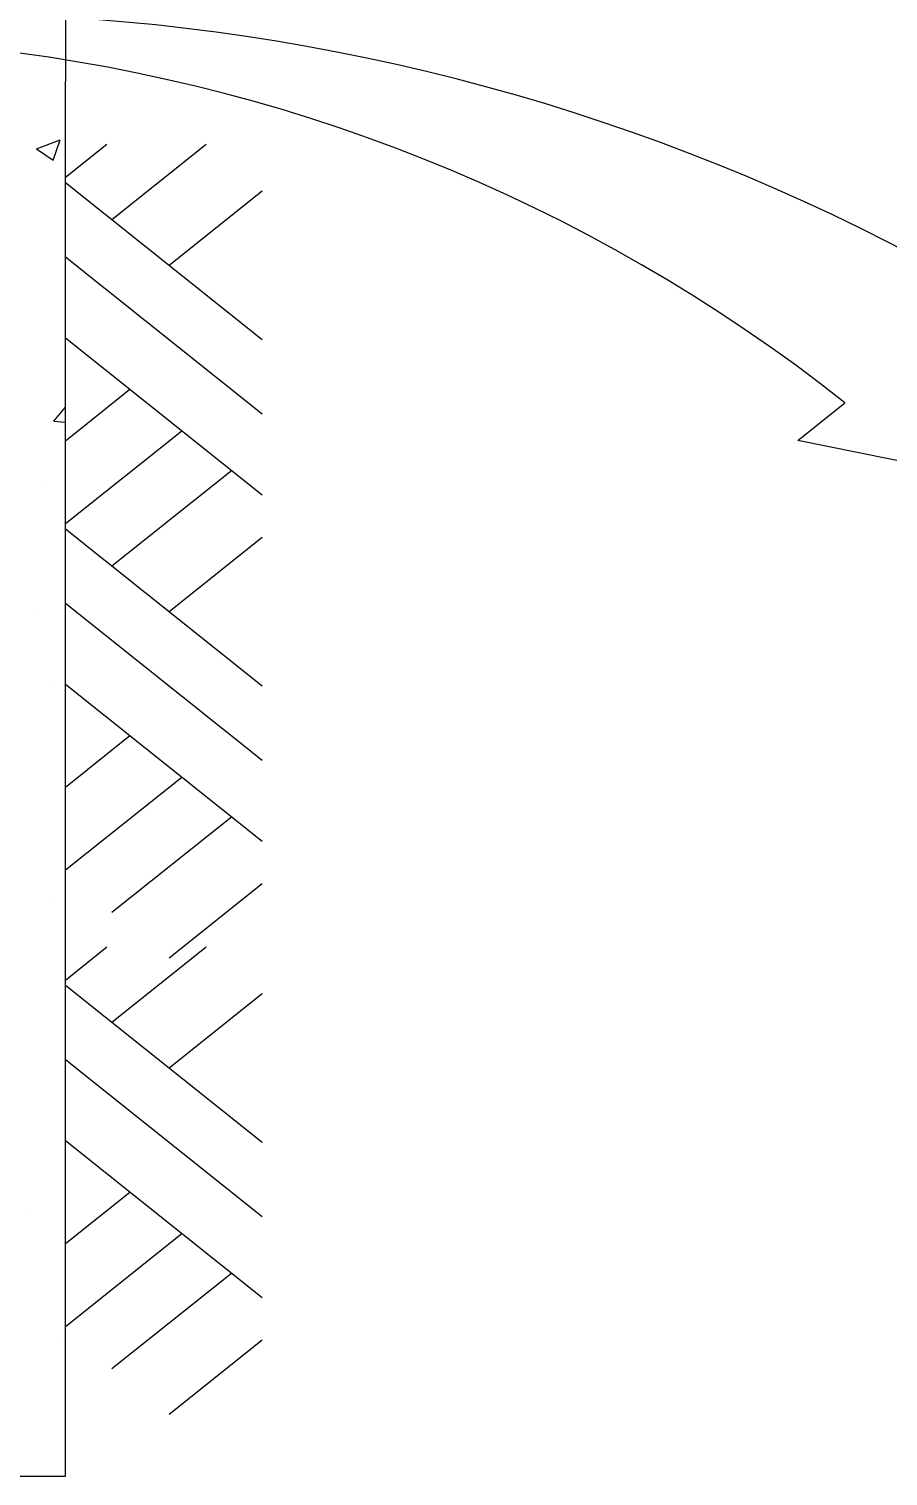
# Model space of a CAD drawing. Header units: millimetres. Extents: x 0 to 114, y 0 to 82.
# Drawn here: x 88.471 to 90.749, y 5.111 to 8.95 of the extents above; entities that cross this region are included whole.
import ezdxf

# ---------------------------------------------------------------- set-up
doc = ezdxf.new("R2010")
doc.units = ezdxf.units.MM
for name, color, linetype in [('01', 7, 'Continuous'), ('3', 3, 'Continuous'), ('SOLID', 254, 'Continuous')]:
    doc.layers.add(name, color=color, linetype=linetype)

# ---------------------------------------------------------------- blocks, each defined once
blk = doc.blocks.new('*X62')
at = {"color": 0}
for p, q in [((566.382, 224.847), (567.082, 225.116)), ((566.382, 224.847), (566.88, 224.512)), ((566.88, 224.511), (567.083, 225.116)), ((566.893, 216.822), (567.237, 217.232)), ((566.893, 216.822), (567.237, 216.792)), ((566.524, 214.898), (566.524, 214.898)), ((566.397, 211.283), (566.397, 211.283)), ((566.769, 209.057), (566.769, 209.057)), ((566.93, 202.604), (566.93, 202.604)), ((566.223, 193.529), (566.223, 193.529)), ((567.006, 189.777), (567.006, 189.777))]:
    blk.add_line(p, q, dxfattribs=at)
blk = doc.blocks.new('A$C05F867AE')
at = {"layer": '01'}
for p, q in [((3.9974, 5.5287), (4.1019, 5.612)), ((4.6054, 5.4062), (3.9974, 5.5287))]:
    blk.add_line(p, q, dxfattribs=at)
for centre, radius, start, end in [((2.0971, 1.8554), 4.617, 62.0699, 115.9743), ((1.7818, 2.6756), 3.7424, 51.6879, 117.1341)]:
    blk.add_arc(centre, radius, start, end, dxfattribs=at)
at = {"layer": '3', "color": 252}
for p, q in [((2.4706, 6.1829), (2.3789, 6.1098)), ((2.6904, 6.1829), (2.4818, 6.0164)), ((2.8138, 5.7512), (2.3789, 6.0985)), ((2.8138, 6.0799), (2.6081, 5.9155)), ((2.8138, 5.5869), (2.3789, 5.9342)), ((2.8138, 5.4076), (2.3789, 5.7549)), ((2.5215, 5.641), (2.3789, 5.5271)), ((2.6361, 5.5495), (2.3789, 5.3441)), ((2.746, 5.4617), (2.4818, 5.2507)), ((2.8138, 4.9855), (2.3789, 5.3329)), ((2.8138, 5.3142), (2.6081, 5.1499)), ((2.8138, 4.8212), (2.3789, 5.1685)), ((2.8138, 4.6419), (2.3789, 4.9893)), ((2.5215, 4.8753), (2.3789, 4.7614)), ((2.6361, 4.7838), (2.3789, 4.5784)), ((2.746, 4.6961), (2.4818, 4.485)), ((2.8138, 4.5485), (2.6081, 4.3842)), ((2.4706, 4.4082), (2.3789, 4.335)), ((2.6904, 4.4082), (2.4818, 4.2416)), ((2.8138, 3.9764), (2.3789, 4.3238)), ((2.8138, 4.3051), (2.6081, 4.1408)), ((2.8138, 3.8121), (2.3789, 4.1595)), ((2.8138, 3.6328), (2.3789, 3.9802)), ((2.5215, 3.8663), (2.3789, 3.7523)), ((2.6361, 3.7748), (2.3789, 3.5693)), ((2.746, 3.687), (2.4818, 3.476)), ((2.8138, 3.5394), (2.6081, 3.3751))]:
    blk.add_line(p, q, dxfattribs=at)
at = {"layer": 'SOLID', "color": 254, "linetype": 'Continuous'}
for p, q in [((2.3789, 7.4573), (2.3789, 6.3224)), ((2.3789, 3.2391), (2.3789, 6.3224)), ((1.6289, 3.2391), (2.3789, 3.2391))]:
    blk.add_line(p, q, dxfattribs=at)
at = {"layer": 'SOLID', "color": 252, "xscale": 0.0750000311326815, "yscale": 0.0750000311326815, "zscale": 0.0750000311326815}
blk.add_blockref('*X62', (-40.1639, -10.6903), dxfattribs=at)

msp = doc.modelspace()

# ---------------------------------------------------------------- block references
at = {"color": 7, "xscale": 1.199999999999999, "yscale": 1.199999999999999, "zscale": 1.199999999999999}
msp.add_blockref('A$C05F867AE', (85.7126, 1.2243), dxfattribs=at)

doc.saveas('drawing.dxf')
